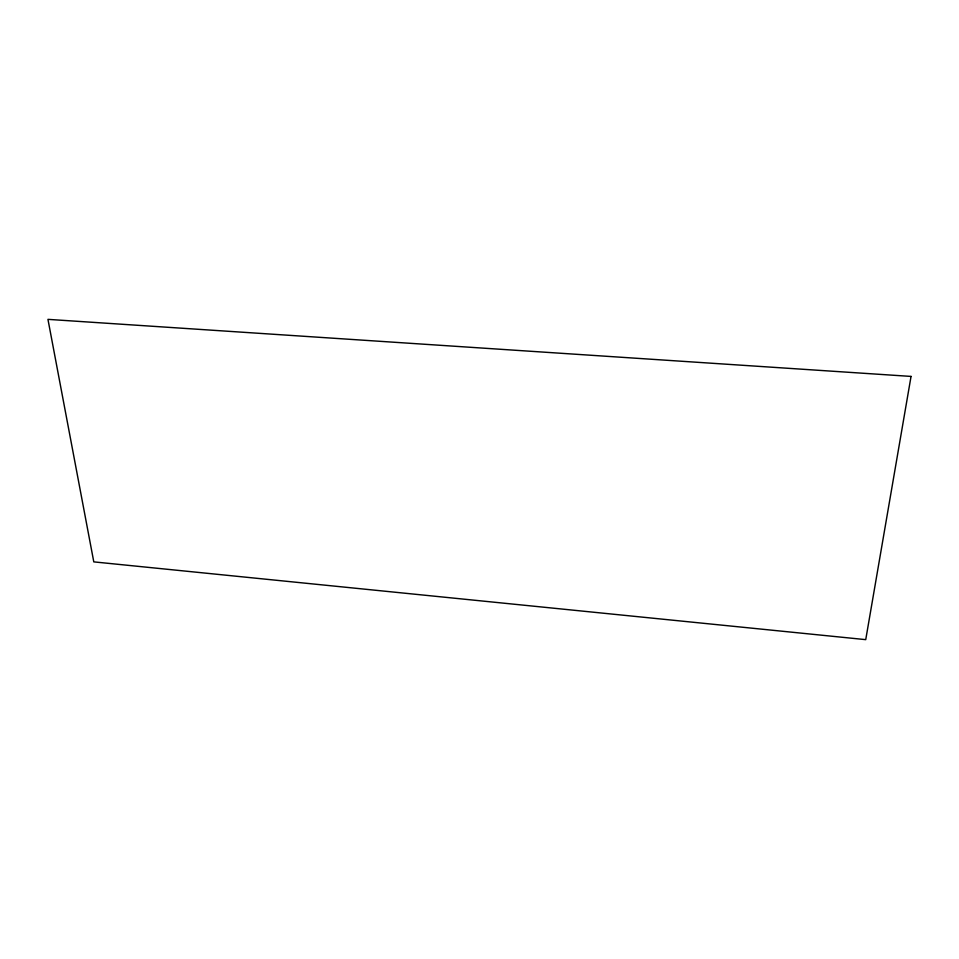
<?xml version="1.0" encoding="UTF-8"?>
<svg xmlns="http://www.w3.org/2000/svg" width="959" height="959" viewBox="0 0 959 959"><rect width="100%" height="100%" fill="white"/><g stroke="black" fill="none" stroke-linecap="round" stroke-linejoin="round"><path stroke-width="1.44" d="M911.05 376.419L865.737 639.641L93.79 561.878L47.95 319.359L911.05 376.419"/></g></svg>
